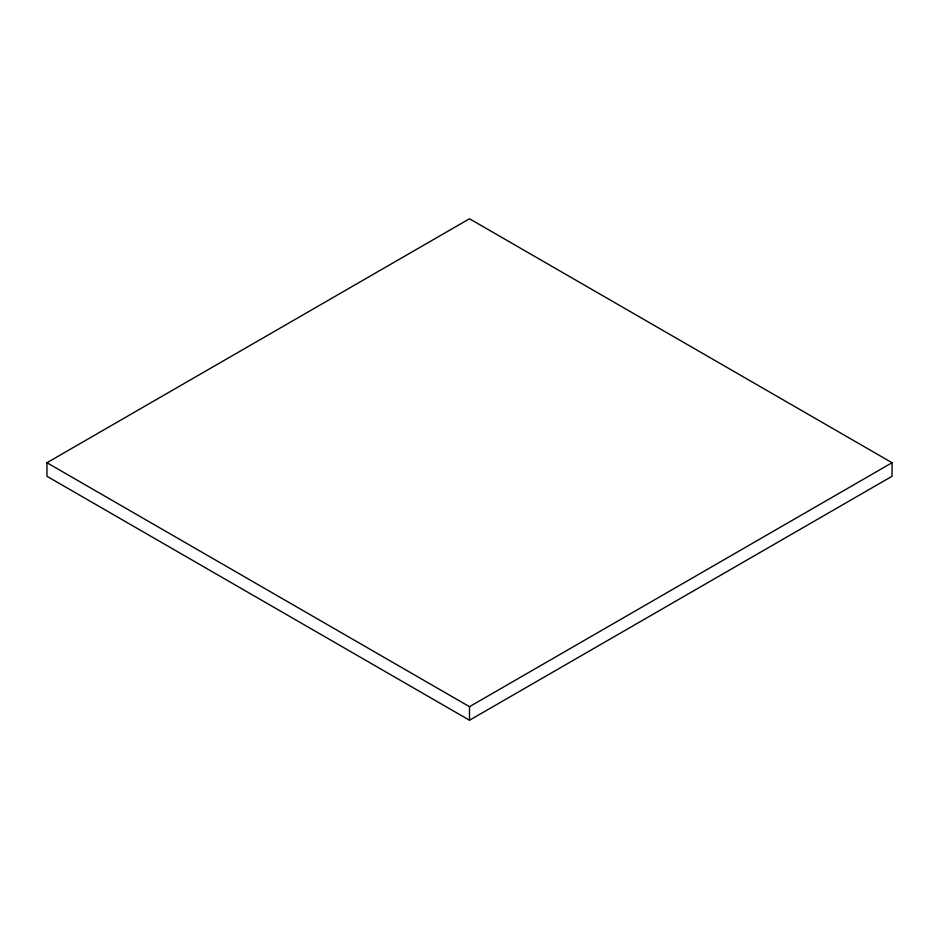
<?xml version="1.0" encoding="UTF-8"?>
<svg xmlns="http://www.w3.org/2000/svg" width="939" height="939" viewBox="0 0 939 939"><rect width="100%" height="100%" fill="white"/><g stroke="black" fill="none" stroke-linecap="round" stroke-linejoin="round"><path stroke-width="1.41" d="M46.95 462.727L469.5 218.764L892.05 462.727L892.05 476.273L469.5 720.236L46.95 476.273L46.95 462.727L469.5 706.68L892.05 462.727M469.5 706.68L469.5 720.236"/></g></svg>
